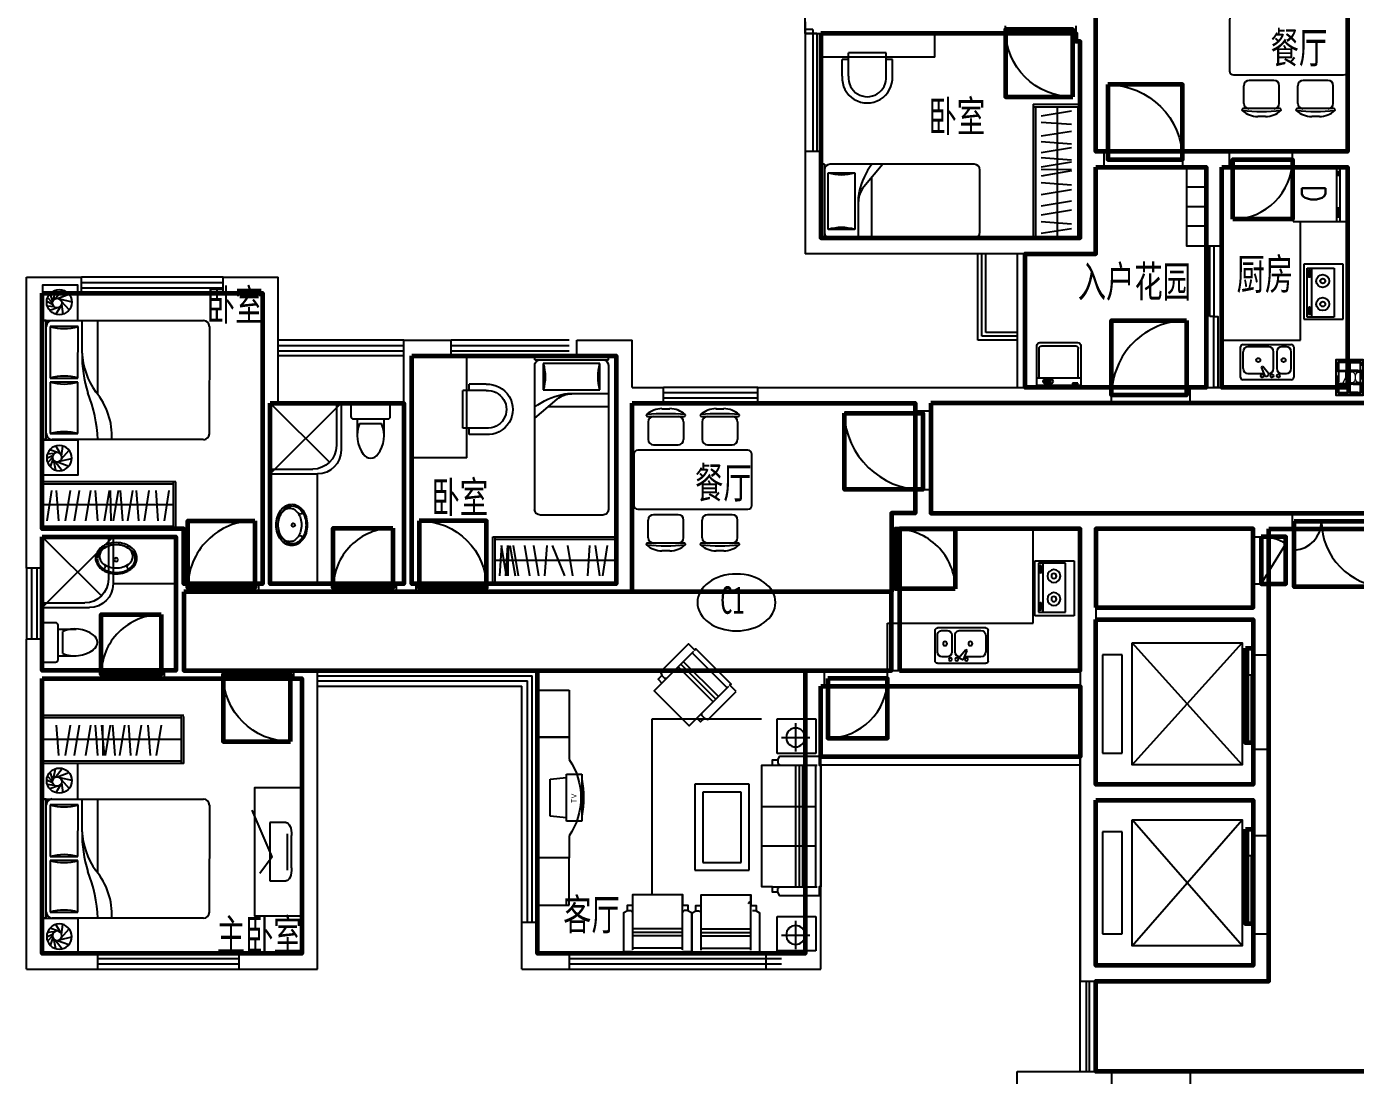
# Model space of a CAD drawing. Extents: x -451437 to -417637, y -598794 to -566694.
# Drawn here: x -451437 to -434537, y -587044 to -573705 of the extents above; entities that cross this region are included whole.
import ezdxf
from ezdxf.enums import TextEntityAlignment as Align

# ---------------------------------------------------------------- set-up
doc = ezdxf.new("R2010")
doc.units = 0
doc.header["$LTSCALE"] = 1000
doc.header["$MEASUREMENT"] = 0
doc.linetypes.add('DASH', pattern=[0.35, 0.25, -0.1])
doc.layers.get('0').update_dxf_attribs({"linetype": 'CONTINUOUS'})
for name, color, linetype in [('8', 9, 'CONTINUOUS'), ('F', 8, 'CONTINUOUS'), ('LV', 4, 'CONTINUOUS'), ('LVTRY', 8, 'CONTINUOUS'), ('PUB_TEXT', 7, 'CONTINUOUS'), ('STAIR', 3, 'CONTINUOUS'), ('TEXT', 6, 'CONTINUOUS'), ('WALL', 2, 'CONTINUOUS'), ('WC', 243, 'CONTINUOUS'), ('WINDOW', 3, 'CONTINUOUS'), ('WINDOW_TEXT', 7, 'CONTINUOUS'), ('栏杆', 140, 'CONTINUOUS'), ('烟道', 193, 'CONTINUOUS'), ('百页', 31, 'CONTINUOUS')]:
    doc.layers.add(name, color=color, linetype=linetype)
for name, color, linetype, lineweight in [('GT_卧室', 1, 'CONTINUOUS', 60), ('GT_卫生间', 5, 'CONTINUOUS', 60), ('GT_厨房', 4, 'CONTINUOUS', 60), ('GT_客厅', 2, 'CONTINUOUS', 60), ('GT_水机房', 170, 'CONTINUOUS', 60), ('GT_电梯', 150, 'CONTINUOUS', 60), ('GT_花园', 74, 'CONTINUOUS', 60), ('GT_过道', 30, 'CONTINUOUS', 60), ('GT_门', 245, 'CONTINUOUS', 60), ('GT_阳台', 6, 'CONTINUOUS', 60), ('GT_餐厅', 3, 'CONTINUOUS', 60)]:
    doc.layers.add(name, color=color, linetype=linetype, lineweight=lineweight)
doc.styles.add('_HZTXT', font='txt.shx', dxfattribs={"width": 0.8, "bigfont": 'hztxt.shx'})
doc.styles.add('_SIMPLEX', font='SIMPLEX.shx', dxfattribs={"width": 0.8})
doc.styles.add('DIM_FONT', font='ROMAND.shx', dxfattribs={"width": 0.7})
doc.styles.add('HZTXT1', font='romand.shx', dxfattribs={"width": 0.6, "bigfont": 'hztxt.shx'})
doc.styles.add('SIMPLEX', font='SIMPLEX.SHX')
doc.styles.get("Standard").update_dxf_attribs({"font": 'GBENOR', "bigfont": 'GBCBIG'})
doc.styles.add('宋', font='', dxfattribs={"width": 0.8})
doc.styles.get('宋').set_extended_font_data('SimSun')

# ---------------------------------------------------------------- blocks, each defined once
blk = doc.blocks.new('-TD')
at = {"color": 0}
for p, q in [((0, -90), (0, 90)), ((-90, 0), (90, 0))]:
    blk.add_line(p, q, dxfattribs=at)
blk.add_circle((0, 0), 60)
blk = doc.blocks.new('-CG')
at = {"layer": 'F'}
for p, q in [((322, 351), (-172, 351)), ((-172, 351), (-172, -87)), ((322, -87), (322, 351)), ((-172, -87), (322, -87))]:
    blk.add_line(p, q, dxfattribs=at)
at = {"layer": 'F', "xscale": 2, "yscale": 2, "zscale": 2}
blk.add_blockref('-TD', (65, 149), dxfattribs=at)
blk = doc.blocks.new('12PCOU13')
at = {"color": 0, "linetype": 'ByBlock'}
for p, q in [((23, 34), (2, 34)), ((3, -34), (3, 34)), ((10, 34), (10, -34)), ((12, 34), (12, -34)), ((14, 34), (14, -34)), ((24, 35), (23, 34)), ((27, 34), (23, 34)), ((24, 37), (24, 35)), ((33, 11), (3, 11)), ((33, -11), (3, -11)), ((23, -34), (2, -34)), ((27, -34), (23, -34)), ((24, -35), (23, -34)), ((24, -37), (24, -35))]:
    blk.add_line(p, q, dxfattribs=at)
blk.add_lwpolyline([(1, -39), (1, -34), (0, -34), (0, 34), (1, 34), (1, 39), (23, 39), (24, 37), (27, 37), (27, 34), (33, 34), (33, -34), (27, -34), (27, -37), (24, -37), (23, -39)], close=True, dxfattribs=at)
blk = doc.blocks.new('-SOF5')
at = {"xscale": 22.75, "yscale": 22.75, "zscale": 22.75}
blk.add_blockref('12PCOU13', (-6, 890), dxfattribs=at)
blk = doc.blocks.new('A$C21A822AE')
at = {"layer": 'F', "linetype": 'Continuous'}
for p, q in [((954, 358), (954, 1748)), ((2878, 1591), (1785, 1591)), ((1785, 1591), (1785, 903)), ((2878, 903), (2878, 1591)), ((3896, 1611), (3191, 1611)), ((3282, 1600), (3305, 1578)), ((3396, 1679), (3396, 1633)), ((3623, 980), (3623, 1611)), ((3669, 980), (3669, 1611)), ((3714, 980), (3714, 1611)), ((3874, 1611), (3874, 980)), ((1885, 1491), (1885, 1003)), ((2778, 1491), (1885, 1491)), ((2778, 1003), (2778, 1491)), ((558, 1313), (113, 867)), ((225, 754), (671, 1200)), ((542, 1329), (1041, 830)), ((257, 722), (703, 1168)), ((290, 690), (735, 1136)), ((944, 1023), (912, 991)), ((97, 883), (499, 481)), ((912, 991), (880, 991)), ((1785, 903), (2878, 903)), ((1885, 1003), (2778, 1003)), ((3896, 980), (3328, 980)), ((3396, 958), (3419, 980)), ((3396, 912), (3396, 958)), ((3892, 744), (3187, 744)), ((3392, 812), (3392, 767)), ((3392, 767), (3415, 744)), ((3619, 114), (3619, 744)), ((3665, 114), (3665, 744)), ((3710, 114), (3710, 744)), ((3870, 744), (3870, 114)), ((402, 481), (434, 513)), ((434, 513), (434, 545)), ((3187, 358), (954, 358)), ((3892, 114), (3324, 114)), ((3392, 91), (3415, 114)), ((3392, 46), (3392, 91))]:
    blk.add_line(p, q, dxfattribs=at)
for points in [[(3919, 1724), (3919, 1611), (3942, 1611), (3942, 980), (3919, 980), (3919, 867), (3419, 867), (3396, 912), (3328, 912), (3328, 980), (3191, 980), (3191, 1611), (3328, 1611), (3328, 1679), (3396, 1679), (3419, 1724)], [(607, 1425), (526, 1345), (510, 1361), (64, 915), (80, 899), (0, 819), (354, 465), (402, 481), (450, 433), (499, 481), (595, 384), (1041, 830), (944, 927), (993, 975), (944, 1023), (960, 1071)], [(3915, 858), (3915, 744), (3938, 744), (3938, 114), (3915, 114), (3915, 0), (3415, 0), (3392, 46), (3324, 46), (3324, 114), (3187, 114), (3187, 744), (3324, 744), (3324, 812), (3392, 812), (3415, 858)]]:
    blk.add_lwpolyline(points, close=True, dxfattribs=at)
at = {"layer": 'F', "linetype": 'Continuous', "extrusion": (0, 0, -1), "zscale": -1, "rotation": 90.00002776979838}
for p in [(-1041, 2118), (-3553, 2118)]:
    blk.add_blockref('-CG', p, dxfattribs=at)
at = {"layer": 'F', "linetype": 'Continuous', "rotation": 269.9999722302016}
blk.add_blockref('-SOF5', (1426, 2498), dxfattribs=at)
blk = doc.blocks.new('_DBLK')
blk.add_line((-0.45, 0), (-0.45, -0.95))
blk.add_arc((-0.45, 0), 0.95, 270, 0)
at = {"layer": 'WINDOW_TEXT', "style": 'SIMPLEX', "flags": 9}
blk.add_attdef('A', text='', height=1, dxfattribs=at).set_placement((0, 1.5), align=Align.MIDDLE)
blk = doc.blocks.new('_WBLK')
for p, q in [((-0.5, 0.5), (0.5, 0.5)), ((0.5, 0.1667), (-0.5, 0.1667)), ((0.5, -0.1667), (-0.5, -0.1667)), ((-0.5, -0.5), (0.5, -0.5))]:
    blk.add_line(p, q)
at = {"layer": 'WINDOW_TEXT', "style": 'SIMPLEX', "flags": 9}
blk.add_attdef('A', text='', height=1, dxfattribs=at).set_placement((0, 1.5), align=Align.MIDDLE)
blk = doc.blocks.new('A$C5C05667C')
at = {"layer": 'LVTRY'}
for p, q in [((900, 900), (0, 0)), ((0, 900), (752, 148)), ((840, 900), (840, 360)), ((900, 900), (900, 300)), ((0, 60), (540, 60)), ((0, 0), (600, 0))]:
    blk.add_line(p, q, dxfattribs=at)
for centre, end in [((540, 360), 360), ((600, 300), 0)]:
    blk.add_arc(centre, 300, 270, end, dxfattribs=at)
blk = doc.blocks.new('A$C2EE22F3D')
at = {"layer": 'LVTRY', "linetype": 'Continuous'}
blk.add_blockref('A$C5C05667C', (0, 0), dxfattribs=at)
blk = doc.blocks.new('M_C5')
for p, q in [((-54, -14), (-154, 45)), ((-71, 21), (-106, 120)), ((-60, 63), (-50, 152)), ((-28, 86), (7, 160)), ((-9, 88), (59, 149)), ((12, 83), (112, 114)), ((26, 75), (152, 50)), ((42, 53), (156, -35)), ((48, 21), (102, -123)), ((-26, -30), (-153, -47)), ((14, -26), (-99, -126)), ((41, -2), (5, -160))]:
    blk.add_line(p, q)
for centre, radius in [((0, 0), 160), ((-11, 28), 60)]:
    blk.add_circle(centre, radius)
at = {"width": 0.8, "flags": 9}
for tag in ['XSIZE', 'YSIZE']:
    blk.add_attdef(tag, (0, 0), '', height=0.5, dxfattribs=at)
blk = doc.blocks.new('A$C19441411')
at = {"layer": 'F'}
for p, q in [((0, 451), (0, 1965)), ((51, 1965), (0, 1965)), ((50, 451), (51, 1965)), ((455, 1890), (101, 1890)), ((101, 1890), (101, 1234)), ((127, 1965), (2049, 1965)), ((454, 1233), (455, 1890)), ((505, 1549), (505, 1965)), ((707, 1031), (707, 1965)), ((2125, 1889), (2124, 526)), ((101, 1234), (454, 1233)), ((454, 1183), (101, 1183)), ((101, 1183), (101, 527)), ((454, 527), (454, 1183)), ((101, 527), (454, 527)), ((50, 451), (0, 451)), ((2049, 451), (126, 451))]:
    blk.add_line(p, q, dxfattribs=at)
for points in [[(0, 1965), (450, 1965), (451, 2415), (1, 2415)], [(0, 450), (450, 450), (451, 0), (1, 0)]]:
    blk.add_lwpolyline(points, close=True, dxfattribs=at)
for centre, radius, start, end in [((127, 1890), 75.7, 89.9835, 179.9835), ((278, 2495), 631, 253.7233, 286.2437), ((2049, 1889), 75.7, 359.9835, 89.9835), ((1432, 1602), 928, 182.5233, 216.0238), ((2089, 1528), 1584, 179.2416, 197.7868), ((278, 628), 631, 73.7233, 106.2437), ((278, 1789), 631, 253.7233, 286.2437), ((-1149, 367), 1857, 2.5995, 21.3904), ((-6, 489), 892, 357.5507, 39.5296), ((126, 527), 75.7, 179.9835, 269.9835), ((277, -79), 631, 73.7233, 106.2437), ((2049, 526), 75.7, 269.9835, 359.9835)]:
    blk.add_arc(centre, radius, start, end, dxfattribs=at)
at = {"layer": 'F', "extrusion": (0, 0, -1), "xscale": -1, "zscale": -1, "rotation": 270.016524208679}
blk.add_blockref('M_C5', (-216, 2199), dxfattribs=at)
at = {"layer": 'F', "extrusion": (0, 0, -1), "zscale": -1, "rotation": 269.983475791321}
blk.add_blockref('M_C5', (-216, 216), dxfattribs=at)
blk = doc.blocks.new('_E0YYN')
at = {"layer": 'LVTRY'}
for p, q in [((-200, 170), (-430, 170)), ((-200, 220), (-200, -220)), ((-30, 250), (-170, 250)), ((0, -220), (0, 220)), ((-260, 140), (-260, -140)), ((-200, -170), (-430, -170)), ((-170, -250), (-30, -250))]:
    blk.add_line(p, q, dxfattribs=at)
for centre, radius, start, end in [((-413, -227), 398, 67.4505, 126.6381), ((-170, 220), 30, 90, 180), ((-30, 220), 30, 0, 90), ((-590, 0), 110, 123.4509, 236.5491), ((-413, 227), 398, 233.3619, 292.5495), ((-170, -220), 30, 180, 270), ((-30, -220), 30, 270, 0)]:
    blk.add_arc(centre, radius, start, end, dxfattribs=at)
at = {"style": 'DIM_FONT', "width": 0.8, "flags": 9}
for tag in ['XSIZE', 'YSIZE']:
    blk.add_attdef(tag, (0, 0), '', height=0.5, dxfattribs=at)
blk = doc.blocks.new('A$C3FB71EF3')
at = {"layer": 'F'}
for p, q in [((1700, 600), (0, 600)), ((1670, 570), (0, 570)), ((1670, 0), (1670, 600)), ((1700, 0), (1700, 600)), ((115, 488), (59, 102)), ((210, 102), (181, 488)), ((356, 488), (289, 102)), ((468, 488), (405, 102)), ((611, 488), (548, 102)), ((706, 102), (678, 488)), ((852, 488), (785, 102)), ((874, 102), (869, 488)), ((964, 488), (901, 102)), ((1025, 102), (996, 488)), ((1146, 488), (1084, 102)), ((1228, 102), (1199, 488)), ((1356, 488), (1294, 102)), ((1475, 102), (1447, 488)), ((1611, 488), (1548, 102)), ((1670, 305), (0, 305)), ((1670, 30), (0, 30)), ((1700, 0), (0, 0))]:
    blk.add_line(p, q, dxfattribs=at)
blk = doc.blocks.new('A$C14555FE0')
at = {"layer": 'LV'}
for points in [[(198, -263, -0.126406), (125, -244, -0.106014), (58, -186, -0.085975), (16, -104, -0.075721), (0, 0, -0.075721), (16, 104, -0.085975), (58, 186, -0.106014), (125, 244, -0.126406), (198, 263, -0.126406), (271, 244, -0.106014), (338, 186, -0.085975), (380, 104, -0.075721), (396, 0, -0.075721), (380, -104, -0.085975), (338, -186, -0.106014), (271, -244, -0.126406)], [(193, -241, -0.129641), (128, -224, -0.106413), (68, -171, -0.084485), (30, -95, -0.07361), (16, 0, -0.07361), (30, 95, -0.084485), (68, 171, -0.106413), (128, 224, -0.129641), (193, 241, -0.129641), (257, 224, -0.106413), (317, 171, -0.084485), (355, 95, -0.07361), (369, 0, -0.07361), (355, -95, -0.084485), (317, -171, -0.106413), (257, -224, -0.129641)], [(222, -213, -0.135325), (168, -198, -0.106906), (117, -150, -0.081883), (86, -84, -0.070104), (74, 0, -0.070104), (86, 84, -0.081883), (117, 150, -0.106906), (168, 198, -0.135325), (222, 213, -0.135325), (275, 198, -0.106906), (326, 150, -0.081883), (357, 84, -0.070104), (369, 0, -0.070104), (357, -84, -0.081883), (326, -150, -0.106906), (275, -198, -0.135325)]]:
    blk.add_lwpolyline(points, format="xyb", close=True, dxfattribs=at)
blk.add_circle((178, 0), 22.5, dxfattribs=at)
for centre, radius, start, end in [((89, 182), 41.4, 220.3081, 318.3142), ((89, -183), 41.8, 42.2314, 139.1352)]:
    blk.add_arc(centre, radius, start, end, dxfattribs=at)
blk = doc.blocks.new('M_C4')
for p, q in [((100, 250), (350, 250)), ((0, -150), (0, 150)), ((363, 169), (84, 169)), ((450, 150), (450, -150)), ((450, -150), (0, -150)), ((187, -107), (57, -336)), ((187, -107), (547, -475))]:
    blk.add_line(p, q)
for centre, start, end in [((100, 150), 90, 180), ((350, 150), 0, 90)]:
    blk.add_arc(centre, 100, start, end)
at = {"flags": 9}
for tag in ['XSIZE', 'YSIZE']:
    blk.add_attdef(tag, (0, 0), '', height=0.5, dxfattribs=at)
at = {"width": 0.8, "flags": 9}
for tag in ['YSIZE', 'XSIZE', 'XSIZE', 'YSIZE']:
    blk.add_attdef(tag, (225, -150), '', height=0.5, dxfattribs=at)
blk = doc.blocks.new('A$C5DBE159F')
at = {"layer": 'F'}
for p, q in [((1, 2133), (1, 2733)), ((1, 2733), (401, 2733)), ((401, 2733), (401, 2133)), ((1, 2133), (0, 600)), ((401, 2133), (1, 2133)), ((401, 2133), (1, 2133)), ((401, 1853), (401, 2133)), ((400, 600), (400, 880)), ((400, 600), (0, 600)), ((0, 600), (400, 600)), ((0, 600), (0, 0)), ((400, 0), (400, 600)), ((0, 0), (400, 0))]:
    blk.add_line(p, q, dxfattribs=at)
blk.add_arc((-314, 1367), 865, 325.7332, 34.2225, dxfattribs=at)
blk = doc.blocks.new('A$C7C9A6AE1')
for p, q in [((600, -24), (0, -24)), ((0, -24), (0, -216)), ((600, -216), (600, -24)), ((0, -216), (600, -216)), ((44, -216), (66, -424)), ((534, -424), (556, -216)), ((66, -424), (534, -424))]:
    blk.add_line(p, q)
blk.add_arc((300, -1159, 0), 1159, 78.3431, 101.6569)
at = {"extrusion": (-7.168e-13, -1.109e-13, -1)}
blk.add_text('TV', height=70, rotation=180, dxfattribs=at).set_placement((-228, -88))
blk = doc.blocks.new('M_C3')
for p, q in [((-319, 296), (-319, 84)), ((-239, 296), (-239, 0)), ((239, 296), (239, 0)), ((319, 296), (319, 84)), ((-319, 84), (-239, 84)), ((-239, 0), (239, 0)), ((239, 84), (319, 84))]:
    blk.add_line(p, q)
for radius, start, end in [(320, 356.4494, 183.5506), (240, 355.2636, 184.7364)]:
    blk.add_arc((0, 316), radius, start, end)
at = {"width": 0.8, "flags": 9}
for tag in ['YSIZE', 'XSIZE', 'XSIZE', 'YSIZE']:
    blk.add_attdef(tag, (0, 0), '', height=0.5, dxfattribs=at)
blk = doc.blocks.new('A$C3C014548')
at = {"layer": 'F', "linetype": 'Continuous'}
for p, q in [((0, 937), (0, 0)), ((48, 937), (0, 937)), ((48, 937), (48, 0)), ((1951, 938), (120, 937)), ((790, 937), (549, 651)), ((2023, 72), (2023, 866)), ((96, 108), (96, 829)), ((96, 829), (433, 829)), ((433, 829), (433, 108)), ((649, 0), (649, 769)), ((481, 0), (481, 522)), ((48, 0), (0, 0)), ((433, 108), (96, 108)), ((120, 0), (1951, 0))]:
    blk.add_line(p, q, dxfattribs=at)
for centre, radius, start, end in [((120, 865), 72.1, 90.0079, 180.0079), ((1440, 362), 978, 143.9877, 166.6151), ((1951, 866), 72.1, 0.0079, 90.0079), ((264, 1406), 601, 253.7477, 286.2681), ((769, 465), 288, 139.902, 180.0079), ((769, 522), 288, 166.6151, 180.0079), ((120, 72), 72.1, 180.0079, 270.0079), ((265, -469), 601, 73.7477, 106.2681), ((1951, 72), 72.1, 270.0079, 0.0079)]:
    blk.add_arc(centre, radius, start, end, dxfattribs=at)
blk = doc.blocks.new('A$C2D9E6C10')
at = {"layer": 'F', "linetype": 'Continuous', "xscale": -1, "rotation": 270}
blk.add_blockref('A$C3C014548', (0, 0), dxfattribs=at)
blk = doc.blocks.new('A$C654F21E2')
at = {"layer": 'WINDOW', "linetype": 'Continuous', "rotation": 180}
blk.add_blockref('A$C2D9E6C10', (938, 2023), dxfattribs=at)
blk = doc.blocks.new('M_C25MYD')
for p, q in [((-389, 921), (-290, 921)), ((298, 921), (397, 921)), ((-569, 821), (-109, 821)), ((-564, 754), (-564, 529)), ((-114, 754), (-114, 529)), ((117, 821), (577, 821)), ((122, 754), (122, 529)), ((572, 754), (572, 529)), ((-746, 342), (-746, -308)), ((704, 392), (-696, 392)), ((-497, 461), (-182, 461)), ((190, 461), (505, 461)), ((754, -308), (754, 342)), ((-696, -358), (704, -358)), ((-564, -720), (-564, -495)), ((-182, -427), (-497, -427)), ((-114, -720), (-114, -495)), ((122, -720), (122, -495)), ((505, -427), (190, -427)), ((572, -720), (572, -495)), ((-109, -787), (-569, -787)), ((577, -787), (117, -787)), ((-290, -887), (-389, -887)), ((397, -887), (298, -887))]:
    blk.add_line(p, q)
for centre, radius, start, end in [((-379, 606), 316, 91.7651, 130.7265), ((-339, -1857), 2713, 84.8023, 95.1977), ((-300, 606), 316, 49.2735, 88.2349), ((307, 606), 316, 91.7651, 130.7265), ((347, -1857), 2713, 84.8023, 95.1977), ((387, 606), 316, 49.2735, 88.2349), ((-579, 837), 10, 130.7265, 202.67), ((-569, 841), 20, 202.67, 270), ((-497, 754), 67.5, 90, 180), ((-182, 754), 67.5, 0, 90), ((-109, 841), 20, 270, 337.33), ((-100, 837), 10, 337.33, 49.2735), ((108, 837), 10, 130.7265, 202.67), ((117, 841), 20, 202.67, 270), ((190, 754), 67.5, 90, 180), ((505, 754), 67.5, 0, 90), ((577, 841), 20, 270, 337.33), ((587, 837), 10, 337.33, 49.2735), ((-497, 529), 67.5, 180, 270), ((-182, 529), 67.5, 270, 0), ((190, 529), 67.5, 180, 270), ((505, 529), 67.5, 270, 0), ((-696, 342), 50, 90, 180), ((704, 342), 50, 0, 90), ((-696, -308), 50, 180, 270), ((704, -308), 50, 270, 0), ((-497, -495), 67.5, 90, 180), ((-182, -495), 67.5, 0, 90), ((190, -495), 67.5, 90, 180), ((505, -495), 67.5, 0, 90), ((-579, -803), 10, 157.33, 229.2735), ((-569, -807), 20, 90, 157.33), ((-379, -572), 316, 229.2735, 268.2349), ((-339, 1890), 2713, 264.8023, 275.1977), ((-497, -720), 67.5, 180, 270), ((-300, -572), 316, 271.7651, 310.7265), ((-182, -720), 67.5, 270, 0), ((-109, -807), 20, 22.67, 90), ((-100, -803), 10, 310.7265, 22.67), ((108, -803), 10, 157.33, 229.2735), ((117, -807), 20, 90, 157.33), ((307, -572), 316, 229.2735, 268.2349), ((347, 1890), 2713, 264.8023, 275.1977), ((190, -720), 67.5, 180, 270), ((387, -572), 316, 271.7651, 310.7265), ((505, -720), 67.5, 270, 0), ((577, -807), 20, 22.67, 90), ((587, -803), 10, 310.7265, 22.67)]:
    blk.add_arc(centre, radius, start, end)
at = {"width": 0.8, "flags": 9}
for tag in ['XSIZE', 'YSIZE']:
    blk.add_attdef(tag, (0, 0), '', height=0.5, dxfattribs=at)
blk = doc.blocks.new('A$C71AE403D')
at = {"layer": 'F', "linetype": 'Continuous'}
for p, q in [((250, 4), (250, 254)), ((500, 0), (500, 250)), ((750, 250), (750, 0))]:
    blk.add_line(p, q, dxfattribs=at)
blk.add_lwpolyline([(0, 250), (0, 0), (1000, 0), (1000, 250)], close=True, dxfattribs=at)
blk = doc.blocks.new('A$C38AE43E2')
at = {"layer": 'WALL', "linetype": 'Continuous', "rotation": 270}
blk.add_blockref('A$C71AE403D', (0, 1000), dxfattribs=at)
blk = doc.blocks.new('A$C2D5A5793')
at = {"layer": 'WC'}
for p, q in [((690, 690), (0, 690, 0)), ((0, 690, 0), (0, 0, 0)), ((690, 0), (690, 690)), ((690, 598), (0, 598, 0)), ((690, 552), (0, 552, 0)), ((115, 575, 0), (46, 575, 0)), ((644, 575), (506, 575, 0)), ((0, 0, 0), (690, 0))]:
    blk.add_line(p, q, dxfattribs=at)
at = {"layer": 'WC', "style": '_HZTXT', "oblique": -180, "text_generation_flag": 4, "width": 0.8}
blk.add_text('D', height=300, rotation=0.0001, dxfattribs=at).set_placement((224, 408))
blk = doc.blocks.new('A$C237D42E5')
at = {"layer": 'F'}
for p, q in [((0, 865, 39758), (0, 72, 39758)), ((1903, 938, 39758), (72, 937, 39758)), ((1374, 938, 39758), (1374, 168, 39758)), ((1542, 938, 39758), (1542, 416, 39758)), ((1975, 0, 39758), (1975, 938, 39758)), ((1975, 938, 39758), (2023, 938, 39758)), ((2023, 0, 39758), (2023, 938, 39758)), ((1591, 108, 39758), (1590, 829, 39758)), ((1590, 829, 39758), (1927, 829, 39758)), ((1927, 829, 39758), (1927, 108, 39758)), ((1233, 1, 39758), (1475, 287, 39758)), ((72, 0, 39758), (1903, 0, 39758)), ((1927, 108, 39758), (1591, 108, 39758)), ((1975, 0, 39758), (2023, 0, 39758))]:
    blk.add_line(p, q, dxfattribs=at)
for centre, radius, start, end in [((72, 865, 39758), 72.1, 90.0079, 180.0079), ((1903, 866, 39758), 72.1, 0.0079, 90.0079), ((1759, 1406, 39758), 601, 253.7477, 286.2681), ((583, 575, 39758), 978, 323.9877, 346.6151), ((1254, 473, 39758), 288, 319.902, 0.0079), ((1254, 416, 39758), 288, 346.6151, 0.0079), ((72, 72, 39758), 72.1, 180.0079, 270.0079), ((1759, -468, 39758), 601, 73.7477, 106.2681), ((1903, 72, 39758), 72.1, 270.0079, 0.0079)]:
    blk.add_arc(centre, radius, start, end, dxfattribs=at)
blk = doc.blocks.new('M_A17ORW')
at = {"const_width": 0.02}
for points in [[(-0.481, -0.001), (-0.481, -0.308)], [(0.481, 0.001), (0.481, -0.691)]]:
    blk.add_lwpolyline(points, dxfattribs=at)
for centre, radius, start, end in [((-0.501, -0.003), 0.307, 274.2492, 0.2101), ((0.505, 0.002), 0.699, 180.2762, 268.0603)]:
    blk.add_arc(centre, radius, start, end)
blk = doc.blocks.new('A$C38C125B6')
at = {"layer": 'WC'}
for p, q in [((502, 701), (2, 701)), ((2, 701), (2, 1)), ((502, 1), (502, 701)), ((115, 674), (457, 674)), ((115, 51), (115, 674)), ((401, 674), (401, 51)), ((424, 641), (435, 641)), ((425, 550), (435, 550)), ((433, 566), (433, 631)), ((433, 631), (450, 631)), ((450, 566), (433, 566)), ((450, 631), (450, 566)), ((457, 674), (457, 51)), ((2, 1), (502, 1)), ((457, 51), (115, 51)), ((424, 168), (435, 168)), ((425, 77), (435, 77)), ((433, 158), (450, 158)), ((433, 93), (433, 158)), ((450, 93), (433, 93)), ((450, 158), (450, 93))]:
    blk.add_line(p, q, dxfattribs=at)
for points in [[(425, 550, -0.259034), (421, 552, -0.076276), (416, 563, -0.036515), (414, 577, -0.026615), (413, 595, -0.026615), (414, 614, -0.036515), (416, 628, -0.076276), (421, 639, -0.259034), (425, 641, -0.078462), (426, 641, -0.056762)], [(435, 550, -0.259034), (432, 552, -0.076276), (427, 563, -0.036515), (424, 577, -0.026615), (423, 595, -0.026615), (424, 614, -0.036515), (427, 628, -0.076276), (432, 639, -0.259034), (435, 641, -0.259034), (439, 639, -0.056762), (443, 631, -0.036515)], [(444, 566, -0.008736), (444, 563, -0.076276), (439, 552, -0.259034), (435, 550, -0.259034)], [(425, 77, -0.259034), (421, 79, -0.076276), (416, 90, -0.036515), (414, 104, -0.026615), (413, 122, -0.026615), (414, 141, -0.036515), (416, 155, -0.076276), (421, 166, -0.259034), (425, 168, -0.078462), (426, 168, -0.056762)], [(435, 77, -0.259034), (432, 79, -0.076276), (427, 90, -0.036515), (424, 104, -0.026615), (423, 122, -0.026615), (424, 141, -0.036515), (427, 155, -0.076276), (432, 166, -0.259034), (435, 168, -0.259034), (439, 166, -0.056762), (443, 158, -0.036515)], [(444, 93, -0.008736), (444, 90, -0.076276), (439, 79, -0.259034), (435, 77, -0.259034)]]:
    blk.add_lwpolyline(points, format="xyb", dxfattribs=at)
for centre, radius in [((260, 509), 82.5), ((260, 509), 31.6), ((260, 216), 82.5), ((260, 216), 31.6)]:
    blk.add_circle(centre, radius, dxfattribs=at)
at = {"layer": 'WC', "style": 'DIM_FONT', "width": 0.8, "flags": 9}
for tag in ['YSIZE', 'XSIZE']:
    blk.add_attdef(tag, (2, 1), '', height=0.5, rotation=180, dxfattribs=at)
blk = doc.blocks.new('M_E25ESP')
at = {"color": 0, "linetype": 'ByBlock'}
for p, q in [((0, -307), (0, 307)), ((31, 338), (419, 338)), ((82, 245), (82, 40)), ((358, 307), (143, 307)), ((419, -20), (419, 245)), ((450, 307), (450, -307)), ((48, 2), (57, -12)), ((59, 31), (163, 70)), ((173, 53), (87, -18)), ((163, 70), (173, 53)), ((143, -82), (358, -82)), ((358, -123), (143, -123)), ((419, -338), (31, -338)), ((82, -184), (82, -245)), ((143, -307), (358, -307)), ((419, -245), (419, -184))]:
    blk.add_line(p, q, dxfattribs=at)
for centre, radius in [((51, 61), 20.5), ((251, 112), 25.6), ((51, -61), 20.5), ((51, -143), 20.5), ((251, -210), 25.6)]:
    blk.add_circle(centre, radius, dxfattribs=at)
for centre, radius, start, end in [((31, 307), 30.7, 90, 180), ((143, 245), 61.4, 90, 180), ((358, 245), 61.4, 0, 90), ((419, 307), 30.7, 0, 90), ((66, 12), 20.5, 110.5377, 210), ((74, -2), 20.5, 210, 309.4623), ((143, -20), 61.4, 180, 270), ((143, -184), 61.4, 90, 180), ((358, -20), 61.4, 270, 0), ((358, -184), 61.4, 0, 90), ((31, -307), 30.7, 180, 270), ((143, -245), 61.4, 180, 270), ((358, -245), 61.4, 270, 0), ((419, -307), 30.7, 270, 0)]:
    blk.add_arc(centre, radius, start, end, dxfattribs=at)
at = {"style": 'DIM_FONT', "width": 0.8, "flags": 9}
for tag in ['XSIZE', 'YSIZE']:
    blk.add_attdef(tag, (0, 0), '', height=0.5, dxfattribs=at)
blk = doc.blocks.new('A$C7C275939')
for p, q in [((71, 1205), (36, 1205)), ((36, 1205), (36, 337)), ((71, 337), (71, 1205)), ((34, 868), (0, 868)), ((0, 868), (0, 0)), ((34, 0), (34, 868)), ((36, 337), (71, 337)), ((0, 0), (34, 0))]:
    blk.add_line(p, q)
blk = doc.blocks.new('A$C095B46CE')
at = {"layer": 'WC'}
for p, q in [((0, 572), (0, 40)), ((0, 572), (559, 572)), ((0, 543), (457, 543)), ((457, 519), (457, 543)), ((524, 519), (457, 519)), ((524, 543), (524, 519)), ((524, 543), (559, 543)), ((559, 41), (559, 572)), ((559, 455), (0, 455)), ((31, 455), (31, 77)), ((106, 500), (106, 492)), ((119, 494), (171, 494)), ((119, 480), (119, 494)), ((171, 480), (119, 480)), ((171, 494), (171, 480)), ((180, 501), (180, 492)), ((528, 455), (528, 77)), ((41, 0), (519, 0)), ((63, 44), (496, 45))]:
    blk.add_line(p, q, dxfattribs=at)
blk.add_lwpolyline([(212, 495, -0.185158), (208, 485, -0.102042), (192, 473, -0.060862), (172, 467, -0.047173), (145, 464, -0.047173), (117, 467, -0.060862), (97, 473, -0.102042), (81, 485, -0.185158), (77, 495, -0.185158), (81, 506, -0.102042), (97, 517, -0.060862), (117, 524, -0.047173), (145, 526, -0.047173), (172, 524, -0.060862), (192, 517, -0.102042), (208, 506, -0.185158)], format="xyb", close=True, dxfattribs=at)
for points in [[(106, 500, -0.259034), (107, 503, -0.076276), (116, 507, -0.036515), (127, 509, -0.026615), (143, 510, -0.026615), (158, 509, -0.036515), (169, 507, -0.076276), (178, 503, -0.259034), (180, 500, -0.078462), (180, 499, -0.056762)], [(106, 492, -0.259034), (107, 495, -0.076276), (116, 499, -0.036515), (127, 501, -0.026615), (143, 502, -0.026615), (158, 501, -0.036515), (169, 499, -0.076276), (178, 495, -0.259034), (180, 492, -0.259034), (178, 489, -0.056762), (171, 486, -0.036515)], [(119, 485, -0.008736), (116, 485, -0.076276), (107, 489, -0.259034), (106, 492, -0.259034)]]:
    blk.add_lwpolyline(points, format="xyb", dxfattribs=at)
blk.add_circle((489, 543), 14.2, dxfattribs=at)
for centre, radius, start, end in [((41, 41), 40.5, 180.0161, 270.0161), ((63, 77), 32.4, 180.0161, 270.0161), ((496, 77), 32.4, 270.0161, 0.0161), ((519, 41), 40.5, 270.0161, 0.0161)]:
    blk.add_arc(centre, radius, start, end, dxfattribs=at)
at = {"layer": 'WC', "oblique": -180, "text_generation_flag": 4, "width": 0.8, "flags": 9}
for tag in ['YSIZE', 'XSIZE']:
    blk.add_attdef(tag, (279, 572), '', height=0.405, rotation=180.0161, dxfattribs=at)
blk = doc.blocks.new('M_A2ZXL')
blk.add_line((-0.472, 0), (-0.472, -1))
blk.add_arc((-0.5, 0), 1, 271.6231, 0)
blk = doc.blocks.new('YD')
at = {"linetype": 'DASH', "ltscale": 0.5}
for p, q in [((-315, 321), (-315, 405)), ((-305, 415), (-45, 415)), ((-35, 405), (-35, 321)), ((-315, 155), (-315, 291)), ((-305, 311), (-45, 311)), ((-305, 301), (-45, 301)), ((-35, 291), (-35, 155)), ((-315, 45), (-315, 125)), ((-305, 145), (-45, 145)), ((-305, 135), (-45, 135)), ((-45, 35), (-305, 35)), ((-35, 125), (-35, 45))]:
    blk.add_line(p, q, dxfattribs=at)
at = {"linetype": 'DASH'}
for p, q in [((-250, 35), (-250, 25)), ((-100, 35), (-100, 25))]:
    blk.add_line(p, q, dxfattribs=at)
at = {"linetype": 'ByBlock'}
blk.add_lwpolyline([(0, 0), (-350, 0), (-350, 450), (0, 450)], close=True, dxfattribs=at)
at = {"linetype": 'DASH', "ltscale": 0.5}
blk.add_lwpolyline([(-25, 25), (-325, 25), (-325, 425), (-25, 425)], close=True, dxfattribs=at)
for centre, start, end in [((-305, 405), 90, 180), ((-45, 405), 0, 90), ((-305, 321), 180, 270), ((-305, 291), 90, 180), ((-45, 321), 270, 0), ((-45, 291), 0, 90), ((-305, 155), 180, 270), ((-305, 125), 90, 180), ((-305, 45), 180, 270), ((-45, 155), 270, 0), ((-45, 125), 0, 90), ((-45, 45), 270, 0)]:
    blk.add_arc(centre, 10, start, end, dxfattribs=at)
at = {"linetype": 'DASH', "ltscale": 0.5, "style": '_SIMPLEX', "width": 0.8}
blk.add_text('YD', height=130, dxfattribs=at).set_placement((-261, 157))

msp = doc.modelspace()

# ---------------------------------------------------------------- linework, layer by layer
at = {"layer": '8', "linetype": 'Continuous'}
for p, q in [((-439337, -577694), (-439337, -576594)), ((-438837, -577694), (-439337, -577694))]:
    msp.add_line(p, q, dxfattribs=at)
at = {"layer": 'F'}
for p, q in [((-439887, -574094), (-439887, -573794)), ((-439887, -574094), (-441337, -574094)), ((-445837, -579190), (-445837, -577894)), ((-445837, -579190), (-446537, -579190)), ((-445507, -580194), (-443937, -580194)), ((-445507, -580794), (-445507, -580194)), ((-445477, -580794), (-445477, -580194)), ((-445477, -580224), (-443937, -580224)), ((-445420, -580692), (-445391, -580306)), ((-445401, -580306), (-445338, -580692)), ((-445343, -580692), (-445315, -580306)), ((-445311, -580692), (-445306, -580306)), ((-445289, -580306), (-445222, -580692)), ((-445247, -580306), (-445185, -580692)), ((-445104, -580306), (-445042, -580692)), ((-444992, -580306), (-444926, -580692)), ((-444847, -580692), (-444818, -580306)), ((-444752, -580306), (-444596, -580692)), ((-444558, -580306), (-444495, -580692)), ((-444300, -580692), (-444272, -580306)), ((-444206, -580306), (-444149, -580692)), ((-444110, -580692), (-444050, -580306)), ((-445477, -580489), (-443937, -580489)), ((-449437, -582468), (-451237, -582468)), ((-449467, -582498), (-451237, -582498)), ((-449467, -583078), (-449467, -582478)), ((-449437, -583078), (-449437, -582478)), ((-451027, -582977), (-451055, -582591)), ((-450881, -582591), (-450948, -582977)), ((-450769, -582591), (-450832, -582977)), ((-450626, -582591), (-450689, -582977)), ((-450531, -582977), (-450559, -582591)), ((-450485, -582591), (-450452, -582977)), ((-450462, -582977), (-450467, -582591)), ((-450373, -582591), (-450436, -582977)), ((-450312, -582977), (-450341, -582591)), ((-450190, -582591), (-450253, -582977)), ((-450109, -582977), (-450138, -582591)), ((-449980, -582591), (-450043, -582977)), ((-449862, -582977), (-449890, -582591)), ((-449726, -582591), (-449789, -582977)), ((-449467, -582773), (-451237, -582773)), ((-449467, -583048), (-451237, -583048)), ((-449437, -583078), (-451237, -583078))]:
    msp.add_line(p, q, dxfattribs=at)
at = {"layer": 'F', "linetype": 'Continuous'}
msp.add_lwpolyline([(-447937, -583387), (-448537, -583387), (-448537, -585014), (-447937, -585014)], close=True, dxfattribs=at)
at = {"layer": 'GT_卧室'}
for points in [[(-441337, -573794), (-441337, -576394), (-438037, -576394), (-438037, -573894), (-438087, -573894), (-438087, -573794), (-441337, -573794)], [(-451237, -577094), (-448437, -577094), (-448437, -580794), (-449437, -580794), (-449437, -580094), (-451237, -580094), (-451237, -577094)], [(-446537, -577894), (-443937, -577894), (-443937, -580794), (-446537, -580794), (-446537, -577894)], [(-451237, -581994), (-447937, -581994), (-447937, -585494), (-451237, -585495), (-451237, -581994)]]:
    msp.add_lwpolyline(points, dxfattribs=at)
at = {"layer": 'GT_卫生间'}
for points in [[(-448337, -578494), (-446637, -578494), (-446637, -580794), (-448337, -580794), (-448337, -578494)], [(-451237, -580194), (-449537, -580194), (-449537, -581894), (-451237, -581894), (-451237, -580194)]]:
    msp.add_lwpolyline(points, dxfattribs=at)
at = {"layer": 'GT_厨房'}
for points in [[(-436237, -575494), (-434637, -575494), (-434637, -578294), (-436237, -578294), (-436237, -575494)], [(-440337, -581894), (-438037, -581894), (-438037, -580094), (-440337, -580094), (-440337, -581894)]]:
    msp.add_lwpolyline(points, dxfattribs=at)
at = {"layer": 'GT_客厅'}
msp.add_lwpolyline([(-444937, -581894), (-441537, -581894), (-441537, -585494), (-444937, -585494), (-444937, -581894)], dxfattribs=at)
at = {"layer": 'GT_水机房'}
msp.add_lwpolyline([(-437837, -581094), (-435837, -581094), (-435837, -580094), (-437837, -580094), (-437837, -581094)], dxfattribs=at)
at = {"layer": 'GT_电梯'}
for points in [[(-437837, -581244), (-435837, -581244), (-435837, -583344), (-437837, -583344), (-437837, -581244)], [(-437837, -583544), (-435837, -583544), (-435837, -585644), (-437837, -585644), (-437837, -583544)]]:
    msp.add_lwpolyline(points, dxfattribs=at)
at = {"layer": 'GT_花园'}
msp.add_lwpolyline([(-437837, -575494), (-436437, -575494), (-436437, -578294), (-438737, -578294), (-438737, -576594), (-437837, -576594), (-437837, -575494)], dxfattribs=at)
at = {"layer": 'GT_过道'}
for points in [[(-439937, -578494), (-439937, -579894), (-429137, -579894), (-429137, -578494), (-439937, -578494)], [(-435637, -580094), (-433937, -580094), (-433937, -585844), (-431237, -585844), (-431237, -586994), (-437837, -586994), (-437837, -585844), (-435637, -585844), (-435637, -580094)], [(-449437, -580894), (-449437, -581894), (-440437, -581894), (-440437, -580894), (-449437, -580894)]]:
    msp.add_lwpolyline(points, dxfattribs=at)
at = {"layer": 'GT_门'}
for points in [[(-438132, -574599), (-438132, -573744), (-438987, -573744), (-438987, -574599), (-438132, -574599)], [(-437687, -574444), (-437687, -575394), (-436737, -575394), (-436737, -574444), (-437687, -574444)], [(-436097, -576154), (-436097, -575394), (-435337, -575394), (-435337, -576154), (-436097, -576154)], [(-436687, -577444), (-436687, -578394), (-437637, -578394), (-437637, -577444), (-436687, -577444)], [(-441036, -578622), (-440037, -578622), (-440037, -579594), (-441036, -579594), (-441036, -578622)], [(-448532, -579989), (-448532, -580844), (-449387, -580844), (-449387, -579989), (-448532, -579989)], [(-446442, -579989), (-446442, -580844), (-445587, -580844), (-445587, -579989), (-446442, -579989)], [(-435314, -579995), (-434160, -579995), (-434160, -580829), (-435314, -580829), (-435314, -579995)], [(-446777, -580084), (-446777, -580844), (-447537, -580844), (-447537, -580084), (-446777, -580084)], [(-439627, -580854), (-440387, -580854), (-440387, -580094), (-439627, -580094), (-439627, -580854)], [(-435737, -580194), (-435737, -580794), (-435421, -580794), (-435421, -580194), (-435737, -580194)], [(-449727, -581184), (-449727, -581944), (-450487, -581944), (-450487, -581184), (-449727, -581184)], [(-435934, -581611), (-435837, -581611), (-435837, -582816), (-435934, -582816), (-435934, -581611)], [(-448082, -582799), (-448082, -581944), (-448937, -581944), (-448937, -582799), (-448082, -582799)], [(-441247, -581994), (-441247, -582754), (-440487, -582754), (-440487, -581994), (-441247, -581994)], [(-435934, -583911), (-435837, -583911), (-435837, -585116), (-435934, -585116), (-435934, -583911)]]:
    msp.add_lwpolyline(points, dxfattribs=at)
at = {"layer": 'GT_阳台'}
msp.add_lwpolyline([(-441337, -582094), (-438037, -582094), (-438037, -582994), (-441337, -582994), (-441337, -582094)], dxfattribs=at)
at = {"layer": 'GT_餐厅'}
for points in [[(-434637, -572694), (-434637, -575294), (-437837, -575294), (-437837, -572694), (-434637, -572694)], [(-443737, -578494), (-440137, -578494), (-440137, -579894), (-440437, -579894), (-440437, -580894), (-443737, -580894), (-443737, -578494)]]:
    msp.add_lwpolyline(points, dxfattribs=at)
at = {"layer": 'LVTRY', "linetype": 'Continuous'}
for p, q in [((-447737, -580794), (-447737, -579394)), ((-449537, -580794), (-450337, -580794))]:
    msp.add_line(p, q, dxfattribs=at)
at = {"layer": 'STAIR'}
for p, q in [((-437754, -581694), (-437754, -582944)), ((-437502, -581694), (-437754, -581694)), ((-437502, -582944), (-437502, -581694)), ((-437754, -582944), (-437502, -582944)), ((-437502, -583944), (-437754, -583944)), ((-437754, -583944), (-437754, -585244)), ((-437502, -585244), (-437502, -583944)), ((-437754, -585244), (-437502, -585244))]:
    msp.add_line(p, q, dxfattribs=at)
at = {"layer": 'STAIR', "linetype": 'Continuous'}
for p, q in [((-435978, -583094), (-437378, -581544)), ((-437378, -583094), (-435978, -581544)), ((-435837, -582894), (-435837, -581694)), ((-435978, -585394), (-437378, -583794)), ((-437378, -585394), (-435978, -583794)), ((-435837, -585244), (-435837, -583994))]:
    msp.add_line(p, q, dxfattribs=at)
for points in [[(-437378, -581544), (-435978, -581544), (-435978, -583094), (-437378, -583094)], [(-437378, -583794), (-435978, -583794), (-435978, -585394), (-437378, -585394)]]:
    msp.add_lwpolyline(points, close=True, dxfattribs=at)
at = {"layer": 'TEXT', "extrusion": (0, 0, -1)}
msp.add_ellipse((-442409, -581029), major_axis=(497, 0), ratio=0.727273, dxfattribs=at)
at = {"layer": 'WALL', "linetype": 'Continuous'}
for p, q in [((-434637, -575294), (-434637, -568394)), ((-441537, -573794), (-441537, -572794)), ((-438987, -573794), (-438987, -573694)), ((-438087, -573894), (-438087, -573694)), ((-437837, -575294), (-437837, -573694)), ((-441537, -573794), (-438987, -573794)), ((-441337, -573794), (-440737, -573794)), ((-438087, -573894), (-438037, -573894)), ((-438037, -574794), (-438037, -573894)), ((-438037, -574794), (-438037, -576394)), ((-441537, -575294), (-441537, -575294)), ((-441537, -575294), (-441537, -575294)), ((-441337, -575294), (-441537, -575294)), ((-441337, -576394), (-441337, -575294)), ((-437737, -575294), (-437837, -575294)), ((-437737, -575294), (-437737, -575494)), ((-436337, -575294), (-436737, -575294)), ((-436737, -575294), (-436737, -575494)), ((-436137, -575294), (-436337, -575294)), ((-436137, -575494), (-436137, -575294)), ((-435337, -575494), (-435337, -575294)), ((-441537, -575494), (-441537, -576594)), ((-441537, -575494), (-441537, -575494)), ((-441537, -575494), (-441537, -575494)), ((-437737, -575494), (-437837, -575494)), ((-436437, -575494), (-436737, -575494)), ((-436437, -575494), (-436437, -576494)), ((-436237, -575494), (-436237, -576494)), ((-436137, -575494), (-436237, -575494)), ((-434637, -575494), (-435337, -575494)), ((-434637, -578294), (-434637, -575494)), ((-434637, -575494), (-434637, -575894)), ((-434637, -578294), (-434637, -575894)), ((-438437, -576394), (-441337, -576394)), ((-438037, -576394), (-438837, -576394)), ((-437837, -576594), (-441537, -576594)), ((-438537, -576594), (-437837, -576594)), ((-436437, -576494), (-436237, -576494)), ((-446637, -577694), (-446037, -577694)), ((-444437, -577694), (-443737, -577694)), ((-446037, -577894), (-446537, -577894)), ((-443937, -577894), (-444437, -577894)), ((-443737, -578294), (-443337, -578294)), ((-442137, -578294), (-437637, -578294)), ((-437637, -578494), (-437637, -578294)), ((-436637, -578294), (-434637, -578294)), ((-436637, -578494), (-436637, -578294)), ((-436437, -578294), (-436237, -578294)), ((-436437, -578294), (-436437, -578294)), ((-436237, -578294), (-434637, -578294)), ((-436237, -578294), (-436237, -578294)), ((-448237, -578494), (-448337, -578494)), ((-443337, -578494), (-443737, -578494)), ((-440137, -578494), (-442137, -578494)), ((-439937, -578494), (-437637, -578494)), ((-439937, -578494), (-439937, -578594)), ((-432437, -578494), (-436637, -578494)), ((-440137, -579594), (-440137, -579894)), ((-439937, -579594), (-439937, -579894)), ((-435337, -579894), (-439937, -579894)), ((-435337, -580094), (-435337, -579894)), ((-438037, -580094), (-438037, -585844)), ((-437837, -581094), (-437837, -580094)), ((-437837, -580094), (-435837, -580094)), ((-435837, -580094), (-435837, -580194)), ((-435637, -580094), (-435637, -580194)), ((-435837, -580794), (-435837, -581094)), ((-435637, -580794), (-435637, -581694)), ((-437837, -581094), (-435837, -581094)), ((-437837, -581244), (-435837, -581244)), ((-437837, -583344), (-437837, -581244)), ((-435837, -581244), (-435837, -581694)), ((-435837, -581694), (-435637, -581694)), ((-435837, -582894), (-435637, -582894)), ((-435837, -582894), (-435837, -583344)), ((-435637, -582894), (-435637, -583994)), ((-435837, -583344), (-437837, -583344)), ((-437837, -585644), (-437837, -583544)), ((-435837, -583544), (-437837, -583544)), ((-435837, -583544), (-435837, -583994)), ((-435837, -583994), (-435637, -583994)), ((-435837, -585244), (-435637, -585244)), ((-435837, -585244), (-435837, -585644)), ((-435637, -585244), (-435637, -585844)), ((-435837, -585644), (-437837, -585644)), ((-438037, -585844), (-435637, -585844)), ((-438837, -586994), (-437637, -586994)), ((-438837, -587194), (-438837, -586994)), ((-437637, -586994), (-437637, -587194)), ((-432437, -586994), (-436637, -586994)), ((-436637, -586994), (-436637, -587194))]:
    msp.add_line(p, q, dxfattribs=at)
at = {"layer": 'WALL'}
for p, q in [((-441537, -575294), (-441537, -575494)), ((-441537, -575294), (-441537, -575494)), ((-435337, -575294), (-434637, -575294)), ((-437837, -575494), (-437837, -576594)), ((-451437, -580594), (-451437, -576894)), ((-451437, -576894), (-450737, -576894)), ((-450737, -577094), (-450737, -576894)), ((-448937, -576894), (-448237, -576894)), ((-448937, -577094), (-448937, -576894)), ((-448237, -578494), (-448237, -576894)), ((-451237, -580094), (-451237, -577094)), ((-451237, -577094), (-450737, -577094)), ((-448937, -577094), (-448437, -577094)), ((-448437, -580794), (-448437, -577094)), ((-446637, -580794), (-446637, -577694)), ((-446037, -577894), (-446037, -577694)), ((-444437, -577894), (-444437, -577694)), ((-443737, -578294), (-443737, -577694)), ((-446537, -580794), (-446537, -577894)), ((-443937, -580794), (-443937, -577894)), ((-443337, -578494), (-443337, -578294)), ((-442137, -578494), (-442137, -578294)), ((-448337, -580794), (-448337, -578494)), ((-443737, -580894), (-443737, -578494)), ((-440137, -578594), (-440137, -578494)), ((-440137, -578594), (-439937, -578594)), ((-440137, -579594), (-439937, -579594)), ((-440437, -579894), (-440137, -579894)), ((-440437, -580094), (-440437, -579894)), ((-451237, -580094), (-449437, -580094)), ((-449437, -580794), (-449437, -580094)), ((-440437, -580094), (-438037, -580094)), ((-438037, -581894), (-438037, -580094)), ((-435637, -580094), (-435337, -580094)), ((-451237, -580194), (-449537, -580194)), ((-451237, -580594), (-451237, -580194)), ((-449537, -581894), (-449537, -580194)), ((-435837, -580194), (-435637, -580194)), ((-451237, -580594), (-451437, -580594)), ((-437837, -580594), (-437837, -582694)), ((-449437, -580794), (-449387, -580794)), ((-449387, -580794), (-449387, -580894)), ((-448487, -580794), (-448437, -580794)), ((-448487, -580794), (-448487, -580894)), ((-448337, -580794), (-447537, -580794)), ((-447537, -580794), (-447537, -580894)), ((-446737, -580794), (-446637, -580794)), ((-446737, -580794), (-446737, -580894)), ((-446537, -580794), (-446487, -580794)), ((-446487, -580794), (-446487, -580894)), ((-445587, -580794), (-443937, -580794)), ((-445587, -580794), (-445587, -580894)), ((-435837, -580794), (-435637, -580794)), ((-449437, -581894), (-449437, -580894)), ((-449437, -580894), (-449387, -580894)), ((-448487, -580894), (-447537, -580894)), ((-446737, -580894), (-446487, -580894)), ((-445587, -580894), (-443737, -580894)), ((-440437, -581894), (-440437, -580854)), ((-440337, -581894), (-440337, -580854)), ((-451437, -585694), (-451437, -581494)), ((-451237, -581494), (-451437, -581494)), ((-451237, -581894), (-451237, -581494)), ((-451237, -581894), (-450487, -581894)), ((-451237, -585494), (-451237, -581994)), ((-451237, -581994), (-450487, -581994)), ((-450487, -581894), (-450487, -581994)), ((-449687, -581894), (-449537, -581894)), ((-449687, -581894), (-449687, -581994)), ((-449687, -581994), (-448937, -581994)), ((-449437, -581894), (-448937, -581894)), ((-448937, -581994), (-448937, -581894)), ((-448037, -581894), (-447737, -581894)), ((-448037, -581994), (-448037, -581894)), ((-448037, -581994), (-447937, -581994)), ((-447937, -585494), (-447937, -581994)), ((-447737, -585694), (-447737, -581894)), ((-441537, -585494), (-441537, -581894)), ((-441537, -581894), (-441287, -581894)), ((-441287, -582094), (-441287, -581894)), ((-440487, -581894), (-438037, -581894)), ((-440487, -582094), (-440487, -581894)), ((-441337, -585694), (-441337, -582094)), ((-441337, -582094), (-441287, -582094)), ((-440487, -582094), (-438037, -582094)), ((-438037, -585844), (-438037, -582094)), ((-445137, -585094), (-444937, -585094)), ((-445137, -585694), (-445137, -585094)), ((-444937, -585494), (-444937, -585094)), ((-451237, -585494), (-450537, -585494)), ((-450537, -585494), (-450537, -585694)), ((-448737, -585494), (-448737, -585694)), ((-448737, -585494), (-447937, -585494)), ((-444937, -585494), (-444537, -585494)), ((-444537, -585494), (-444537, -585694)), ((-442037, -585494), (-441537, -585494)), ((-442037, -585494), (-442037, -585694)), ((-451437, -585694), (-450537, -585694)), ((-448737, -585694), (-447737, -585694)), ((-445137, -585694), (-444537, -585694)), ((-442037, -585694), (-441337, -585694))]:
    msp.add_line(p, q, dxfattribs=at)
msp.add_lwpolyline([(-440437, -580854), (-440337, -580854)], dxfattribs=at)
at = {"layer": 'WC'}
for p, q in [((-435237, -577694), (-435237, -576184)), ((-436237, -577694), (-435237, -577694)), ((-438637, -581294), (-438637, -580094)), ((-440487, -581294), (-438637, -581294)), ((-440487, -581894), (-440487, -581294))]:
    msp.add_line(p, q, dxfattribs=at)
at = {"layer": 'WINDOW', "linetype": 'Continuous'}
for p, q in [((-441537, -573644), (-441537, -575294)), ((-441437, -573744), (-441537, -573744)), ((-441437, -573744), (-441437, -575294)), ((-441387, -573794), (-441537, -573794)), ((-441387, -573794), (-441387, -575294)), ((-436237, -576494), (-436237, -578294)), ((-435737, -580794), (-435421, -580283))]:
    msp.add_line(p, q, dxfattribs=at)
at = {"layer": 'WINDOW', "linetype": 'DASH'}
msp.add_line((-441337, -575294), (-441337, -573794), dxfattribs=at)
at = {"layer": 'WINDOW'}
for p, q in [((-436437, -578294), (-436437, -576494)), ((-446637, -577694), (-448237, -577694)), ((-448237, -577760), (-446637, -577760)), ((-448237, -577827), (-446637, -577827)), ((-446637, -577894), (-448237, -577894)), ((-446637, -578494), (-448237, -578494)), ((-447737, -581894), (-444937, -581894)), ((-447737, -581964), (-445007, -581964)), ((-447737, -582024), (-445067, -582024)), ((-445067, -585094), (-445067, -582024)), ((-445007, -585094), (-445007, -581964)), ((-444937, -585094), (-444937, -581894)), ((-447737, -582094), (-445137, -582094)), ((-445137, -585094), (-445137, -582094)), ((-440487, -582094), (-441287, -582094)), ((-438037, -586994), (-438037, -585844)), ((-437957, -586994), (-437957, -585844)), ((-437917, -586994), (-437917, -585844)), ((-437837, -586994), (-437837, -585844))]:
    msp.add_line(p, q, dxfattribs=at)
for points in [[(-436387, -577394), (-436387, -576494), (-436337, -576494), (-436337, -577394)], [(-436337, -578294), (-436337, -577394), (-436287, -577394), (-436287, -578294)]]:
    msp.add_lwpolyline(points, close=True, dxfattribs=at)
at = {"layer": 'WINDOW', "linetype": 'Continuous'}
msp.add_arc((-435737, -580794), 600, 58.2511, 90, dxfattribs=at)
at = {"layer": '栏杆'}
for p, q in [((-438837, -576594), (-438837, -578294)), ((-438737, -576594), (-438737, -578294)), ((-441337, -582994), (-438037, -582994)), ((-441337, -583094), (-438037, -583094))]:
    msp.add_line(p, q, dxfattribs=at)
at = {"layer": '百页', "linetype": 'Continuous'}
for p, q in [((-439287, -577644), (-439287, -576594)), ((-439237, -577594), (-439237, -576594)), ((-438837, -577594), (-439237, -577594)), ((-438837, -577644), (-439287, -577644))]:
    msp.add_line(p, q, dxfattribs=at)

# ---------------------------------------------------------------- block references
at = {"layer": 'F', "linetype": 'Continuous', "extrusion": (0, 0, -1), "xscale": -1, "zscale": -1}
for name, p, rotation in [('M_C25MYD', (435383, -573928), 180), ('M_C25MYD', (442959, -579452), 180), ('A$C21A822AE', (443839, -581556), 90)]:
    msp.add_blockref(name, p, dxfattribs=dict(at, rotation=rotation))
at = {"layer": 'F', "rotation": 180}
for name, p in [('M_C3', (-440745, -574041)), ('A$C237D42E5', (-439314, -575456, -39758))]:
    msp.add_blockref(name, p, dxfattribs=at)
at = {"layer": 'F', "linetype": 'Continuous', "xscale": -1, "rotation": 270}
msp.add_blockref('A$C3FB71EF3', (-438637, -576394), dxfattribs=at)
at = {"layer": 'F', "linetype": 'Continuous'}
for name, p in [('A$C38AE43E2', (-436687, -576494)), ('A$C19441411', (-451237, -579409)), ('A$C654F21E2', (-444975, -579917)), ('A$C3FB71EF3', (-451237, -580094)), ('A$C19441411', (-451237, -585494))]:
    msp.add_blockref(name, p, dxfattribs=at)
at = {"layer": 'F', "xscale": -1, "rotation": 270}
msp.add_blockref('M_C3', (-445890, -578574), dxfattribs=at)
at = {"layer": 'F', "linetype": 'Continuous', "extrusion": (0, 0, -1), "zscale": -1}
for name, p, rotation in [('A$C5DBE159F', (444937, -582144), 180.0221487498951), ('A$C7C9A6AE1', (444353, -583811), 90.01863082205344)]:
    msp.add_blockref(name, p, dxfattribs=dict(at, rotation=rotation))
at = {"layer": 'F', "linetype": 'Continuous', "xscale": -1.648349999974014, "yscale": 0.6906099999905564, "rotation": 270}
msp.add_blockref('M_C4', (-448239, -584570), dxfattribs=at)
at = {"layer": 'LVTRY'}
for p, rotation in [((-447062, -578494), 90), ((-451237, -581537), 179.9999999966649)]:
    msp.add_blockref('_E0YYN', p, dxfattribs=dict(at, rotation=rotation))
at = {"layer": 'LVTRY', "linetype": 'Continuous', "rotation": 179.9999999933298}
msp.add_blockref('A$C14555FE0', (-447867, -580043), dxfattribs=at)
at = {"layer": 'LVTRY', "linetype": 'Continuous', "xscale": -1, "rotation": 270}
msp.add_blockref('A$C14555FE0', (-450297, -580664), dxfattribs=at)
at = {"layer": 'WALL', "linetype": 'Continuous', "xscale": -1, "rotation": 90}
for p in [(-447437, -578494), (-450337, -580194)]:
    msp.add_blockref('A$C2EE22F3D', p, dxfattribs=at)
at = {"layer": 'WC'}
for name, p, rotation in [('A$C2D5A5793', (-435327, -575494, 0), 270), ('A$C38C125B6', (-434692, -576725), 180), ('M_E25ESP', (-435660, -578198), 90)]:
    msp.add_blockref(name, p, dxfattribs=dict(at, rotation=rotation))
at = {"layer": 'WC', "xscale": -1}
for name, p, rotation in [('A$C095B46CE', (-438590, -577722), 180), ('M_E25ESP', (-439546, -581803), 270)]:
    msp.add_blockref(name, p, dxfattribs=dict(at, rotation=rotation))
msp.add_blockref('A$C38C125B6', (-438111, -581202), dxfattribs=at)
at = {"layer": 'WINDOW', "linetype": 'Continuous', "rotation": 180}
for name, p, xscale, yscale, zscale in [('_DBLK', (-438537, -573744), 900, -900, 900), ('_DBLK', (-437237, -575394), -1000, 1000, 1000), ('_DBLK', (-437137, -578394), 1000, 1000, 1000), ('M_A17ORW', (-434737, -579994), -1200, -1200, 1200)]:
    msp.add_blockref(name, p, dxfattribs=dict(at, xscale=xscale, yscale=yscale, zscale=zscale))
at = {"layer": 'WINDOW', "linetype": 'Continuous', "xscale": 800, "yscale": 800, "zscale": 800}
msp.add_blockref('_DBLK', (-435737, -575394), dxfattribs=at)
at = {"layer": 'WINDOW'}
for name, p, xscale, yscale, zscale in [('_WBLK', (-449837, -576994), -1800, 200, 1800), ('_WBLK', (-445287, -577794), -1500, 200.0000000002911, 1500), ('_WBLK', (-442737, -578394), -1200, 200.0000000002328, 1200), ('_DBLK', (-440887, -581994), 800, 800, 800)]:
    msp.add_blockref(name, p, dxfattribs=dict(at, xscale=xscale, yscale=yscale, zscale=zscale))
for name, p, xscale, yscale, zscale, rotation in [('M_A2ZXL', (-440037, -579094), -1000, -1000, 1000, 90), ('_DBLK', (-448937, -580844), 900, 900, 900, 180), ('_DBLK', (-446037, -580844), -900, 900, 900, 180), ('_DBLK', (-447137, -580844), 800, 800, 800, 180), ('_DBLK', (-440387, -580494), 800, 800, 800, 90.00000000006867), ('_WBLK', (-451337, -581044), -900, 200, 900, 90), ('_DBLK', (-450087, -581944), 800, 800, 800, 180), ('_DBLK', (-448487, -581944), 900, -900, 900, 180), ('_WBLK', (-449637, -585594), -1800, 200, 1800, 180), ('_WBLK', (-443187, -585594), -2700, 200, 2700, 180)]:
    msp.add_blockref(name, p, dxfattribs=dict(at, xscale=xscale, yscale=yscale, zscale=zscale, rotation=rotation))
at = {"layer": 'WINDOW', "linetype": 'Continuous', "xscale": -1, "rotation": 180}
for p in [(-435934, -581611), (-435934, -583911)]:
    msp.add_blockref('A$C7C275939', p, dxfattribs=at)
at = {"layer": '烟道', "linetype": 'Continuous', "xscale": -1, "rotation": 180}
msp.add_blockref('YD', (-434437, -577944), dxfattribs=at)
at = {"layer": '烟道', "linetype": 'Continuous', "rotation": 180}
msp.add_blockref('YD', (-434637, -577944), dxfattribs=at)

# ---------------------------------------------------------------- texts
at = {"layer": 'PUB_TEXT', "color": 3, "style": 'HZTXT1', "width": 0.8}
for s, p in [('餐厅', (-435616, -574214)), ('卧室', (-439966, -575088)), ('厨房', (-436048, -577093)), ('入户花园', (-438068, -577189)), ('卧室', (-449147, -577488)), ('餐厅', (-442936, -579747)), ('卧室', (-446287, -579931)), ('客厅', (-444613, -585239)), ('主卧室', (-449017, -585498))]:
    msp.add_text(s, height=450, dxfattribs=at).set_placement(p)
at = {"layer": 'TEXT', "style": '宋', "width": 0.65}
msp.add_text('C1', height=350, dxfattribs=at).set_placement((-442615, -581173))

doc.saveas('drawing.dxf')
